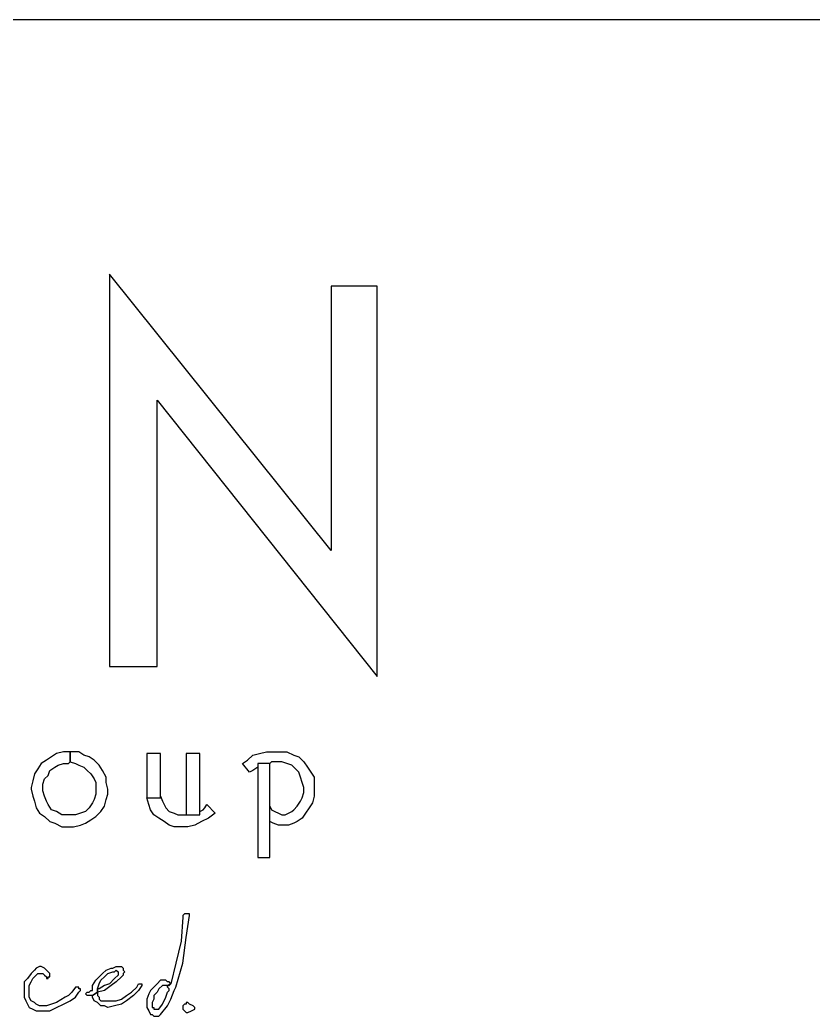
# Model space of a CAD drawing. Header units: metres. Extents: x 14 to 601, y -779 to -12.
# Drawn here: x 227.6 to 283.4, y -82.4 to -12.3 of the extents above; entities that cross this region are included whole.
import ezdxf

# ---------------------------------------------------------------- set-up
doc = ezdxf.new("R2010")
doc.units = ezdxf.units.M

msp = doc.modelspace()

# ---------------------------------------------------------------- linework, layer by layer
for p, q in [((573.76, -12.32), (40.72, -12.32)), ((249.52, -49.64), (233.92, -30.2)), ((233.92, -30.2), (233.92, -57.8)), ((252.76, -31.04), (249.52, -31.04)), ((249.52, -31.04), (249.52, -49.64)), ((252.76, -58.52), (252.76, -31.04)), ((237.28, -39.08), (252.76, -58.52)), ((237.28, -57.8), (237.28, -39.08)), ((233.92, -57.8), (237.28, -57.8)), ((229.48, -64.4), (229.12, -64.64)), ((229.84, -64.16), (229.48, -64.4)), ((230.2, -63.92), (229.84, -64.16)), ((230.68, -63.8), (230.2, -63.92)), ((231.16, -63.8), (230.68, -63.8)), ((231.28, -63.8), (231.16, -63.8)), ((231.16, -63.8), (231.16, -64.52)), ((231.16, -64.52), (231.16, -63.8)), ((231.76, -63.8), (231.28, -63.8)), ((232.12, -64.04), (231.76, -63.8)), ((232.48, -64.16), (232.12, -64.04)), ((232.84, -64.4), (232.48, -64.16)), ((233.2, -64.76), (232.84, -64.4)), ((237.52, -63.92), (236.56, -63.92)), ((236.56, -63.92), (236.56, -67.04)), ((237.52, -67.04), (237.52, -63.92)), ((240.28, -63.92), (239.32, -63.92)), ((239.32, -63.92), (239.32, -68.24)), ((240.28, -68.24), (240.28, -63.92)), ((243.28, -64.64), (243.64, -64.4)), ((243.64, -64.4), (244, -64.04)), ((244, -64.04), (244.48, -63.92)), ((244.48, -63.92), (244.96, -63.8)), ((244.96, -63.8), (245.44, -63.8)), ((245.44, -63.8), (245.56, -63.8)), ((245.56, -63.8), (246.04, -63.8)), ((246.04, -63.8), (246.4, -63.8)), ((246.4, -63.8), (246.88, -64.04)), ((246.88, -64.04), (247.24, -64.16)), ((247.24, -64.16), (247.6, -64.52)), ((228.88, -65), (228.64, -65.36)), ((229.12, -64.64), (228.88, -65)), ((229.6, -65.48), (229.72, -65.12)), ((229.72, -65.12), (230.08, -64.88)), ((230.08, -64.88), (230.32, -64.76)), ((230.32, -64.76), (230.68, -64.64)), ((230.68, -64.64), (231.04, -64.64)), ((231.04, -64.64), (231.16, -64.52)), ((231.16, -64.52), (231.52, -64.64)), ((231.52, -64.64), (231.76, -64.76)), ((231.76, -64.76), (232.12, -64.88)), ((232.12, -64.88), (232.36, -65.12)), ((232.36, -65.12), (232.6, -65.36)), ((233.44, -65.12), (233.2, -64.76)), ((233.68, -65.6), (233.44, -65.12)), ((243.76, -65.24), (243.28, -64.64)), ((244, -65.12), (243.76, -65.24)), ((244.36, -64.88), (244, -65.12)), ((245.2, -64.64), (244.36, -64.64)), ((244.36, -64.64), (244.36, -71.24)), ((245.2, -64.64), (244.36, -64.64)), ((244.36, -64.64), (244.36, -64.88)), ((245.32, -64.52), (245.2, -64.64)), ((245.2, -71.24), (245.2, -64.64)), ((245.68, -64.52), (245.32, -64.52)), ((246.04, -64.52), (245.68, -64.52)), ((246.4, -64.64), (246.04, -64.52)), ((246.76, -64.76), (246.4, -64.64)), ((247, -65), (246.76, -64.76)), ((247.24, -65.24), (247, -65)), ((247.6, -64.52), (247.84, -64.88)), ((247.84, -64.88), (248.08, -65.24)), ((228.52, -65.84), (228.4, -66.32)), ((228.64, -65.36), (228.52, -65.84)), ((229.24, -66.08), (229.36, -65.72)), ((229.36, -65.72), (229.6, -65.48)), ((232.6, -65.36), (232.84, -65.72)), ((232.84, -65.72), (232.96, -65.96)), ((233.68, -65.96), (233.68, -65.6)), ((247.36, -65.6), (247.24, -65.24)), ((247.48, -65.96), (247.36, -65.6)), ((248.08, -65.24), (248.32, -65.6)), ((248.32, -65.6), (248.32, -66.08)), ((228.4, -66.32), (228.4, -66.44)), ((228.4, -66.44), (228.52, -66.92)), ((229.24, -66.44), (229.24, -66.08)), ((229.24, -66.56), (229.24, -66.44)), ((229.36, -66.92), (229.24, -66.56)), ((232.96, -65.96), (232.96, -66.32)), ((232.96, -66.32), (232.96, -66.44)), ((232.96, -66.44), (232.96, -66.8)), ((233.8, -66.44), (233.68, -65.96)), ((233.8, -66.8), (233.8, -66.44)), ((247.6, -66.32), (247.48, -65.96)), ((247.6, -66.68), (247.6, -66.32)), ((248.32, -66.08), (248.32, -66.56)), ((248.32, -66.56), (248.32, -66.92)), ((228.52, -66.92), (228.64, -67.28)), ((229.48, -67.28), (229.36, -66.92)), ((232.84, -67.16), (232.72, -67.4)), ((232.96, -66.8), (232.84, -67.16)), ((233.56, -67.64), (233.68, -67.16)), ((233.68, -67.16), (233.8, -66.8)), ((236.56, -67.04), (237.52, -67.04)), ((236.68, -67.52), (236.56, -67.04)), ((236.56, -67.04), (237.52, -67.04)), ((237.52, -66.92), (237.64, -67.28)), ((237.52, -67.04), (237.52, -66.92)), ((247.36, -67.28), (247.48, -67.04)), ((247.48, -67.04), (247.6, -66.68)), ((248.32, -66.92), (248.2, -67.4)), ((228.64, -67.28), (228.76, -67.76)), ((228.76, -67.76), (229, -68.12)), ((229.6, -67.52), (229.48, -67.28)), ((229.84, -67.88), (229.6, -67.52)), ((230.2, -68), (229.84, -67.88)), ((232.48, -67.76), (232.24, -68)), ((232.72, -67.4), (232.48, -67.76)), ((233.32, -68), (233.56, -67.64)), ((236.8, -67.88), (236.68, -67.52)), ((237.04, -68.24), (236.8, -67.88)), ((237.64, -67.28), (237.76, -67.52)), ((237.76, -67.52), (237.88, -67.76)), ((237.88, -67.76), (238.12, -68)), ((240.28, -68), (240.52, -67.88)), ((240.52, -67.88), (240.64, -67.76)), ((240.64, -67.76), (240.76, -67.52)), ((240.76, -67.52), (241.36, -68.12)), ((245.2, -68.72), (245.2, -67.64)), ((245.2, -67.64), (245.32, -67.88)), ((245.32, -67.88), (245.56, -68)), ((246.76, -68), (246.88, -67.88)), ((246.88, -67.88), (247.12, -67.64)), ((247.12, -67.64), (247.36, -67.28)), ((247.96, -67.76), (247.72, -68.12)), ((248.2, -67.4), (247.96, -67.76)), ((229, -68.12), (229.36, -68.36)), ((229.36, -68.36), (229.72, -68.72)), ((230.56, -68.24), (230.2, -68)), ((230.8, -68.24), (230.56, -68.24)), ((231.16, -68.24), (230.8, -68.24)), ((231.52, -68.24), (231.16, -68.24)), ((231.88, -68.12), (231.52, -68.24)), ((232.24, -68), (231.88, -68.12)), ((232.24, -68.84), (232.6, -68.6)), ((232.6, -68.6), (232.96, -68.36)), ((232.96, -68.36), (233.32, -68)), ((237.4, -68.48), (237.04, -68.24)), ((237.76, -68.72), (237.4, -68.48)), ((238.12, -68), (238.48, -68.12)), ((238.48, -68.12), (238.72, -68.24)), ((238.72, -68.24), (239.08, -68.24)), ((239.08, -68.24), (239.32, -68.24)), ((239.32, -68.24), (240.28, -68.24)), ((239.32, -68.24), (240.28, -68.24)), ((240.28, -68.24), (240.28, -68)), ((240.88, -68.48), (240.4, -68.72)), ((241.36, -68.12), (240.88, -68.48)), ((245.56, -68), (245.8, -68.12)), ((245.8, -68.12), (246.04, -68.24)), ((246.04, -68.24), (246.28, -68.24)), ((246.28, -68.24), (246.52, -68.12)), ((246.52, -68.12), (246.76, -68)), ((247.48, -68.48), (247.12, -68.72)), ((247.72, -68.12), (247.48, -68.48)), ((229.72, -68.72), (230.08, -68.84)), ((230.08, -68.84), (230.56, -69.08)), ((230.56, -69.08), (230.92, -69.08)), ((230.92, -69.08), (231.4, -69.08)), ((231.4, -69.08), (231.88, -68.96)), ((231.88, -68.96), (232.24, -68.84)), ((238.12, -68.96), (237.76, -68.72)), ((238.48, -69.08), (238.12, -68.96)), ((238.96, -69.08), (238.48, -69.08)), ((239.44, -69.08), (238.96, -69.08)), ((239.92, -68.96), (239.44, -69.08)), ((240.4, -68.72), (239.92, -68.96)), ((245.44, -68.84), (245.2, -68.72)), ((245.8, -68.96), (245.44, -68.84)), ((246.16, -68.96), (245.8, -68.96)), ((246.52, -68.96), (246.16, -68.96)), ((246.88, -68.84), (246.52, -68.96)), ((247.12, -68.72), (246.88, -68.84)), ((244.36, -71.24), (245.2, -71.24)), ((239.08, -75.44), (238.96, -77.12)), ((239.2, -75.2), (239.08, -75.32)), ((239.08, -75.32), (239.08, -75.44)), ((239.32, -75.2), (239.2, -75.2)), ((239.44, -75.2), (239.32, -75.2)), ((239.32, -76.88), (239.56, -75.32)), ((239.56, -75.2), (239.44, -75.2)), ((239.56, -75.32), (239.56, -75.2)), ((239.08, -78.68), (239.32, -76.88)), ((238.96, -77.12), (238.6, -78.68)), ((228.64, -79.16), (228.4, -79.4)), ((228.76, -79.04), (228.64, -79.16)), ((229, -78.92), (228.76, -79.04)), ((229.12, -78.92), (229, -78.92)), ((229.36, -79.04), (229.12, -78.92)), ((229.48, -79.16), (229.36, -79.04)), ((229.6, -79.28), (229.48, -79.16)), ((233.44, -79.4), (233.68, -79.16)), ((233.68, -79.16), (234.04, -79.04)), ((234.04, -79.04), (234.16, -79.04)), ((234.16, -79.04), (234.4, -78.92)), ((234.28, -79.28), (234.4, -79.16)), ((234.4, -78.92), (234.52, -78.92)), ((234.4, -79.16), (234.52, -79.28)), ((234.52, -78.92), (234.76, -78.92)), ((234.76, -78.92), (234.88, -79.04)), ((234.88, -79.04), (234.88, -79.16)), ((234.88, -79.16), (235, -79.28)), ((238.6, -78.68), (238.24, -80.12)), ((238.6, -80.36), (239.08, -78.68)), ((228.16, -79.76), (227.92, -80)), ((228.4, -79.4), (228.16, -79.76)), ((228.4, -80), (228.52, -79.76)), ((228.52, -79.76), (228.76, -79.52)), ((228.76, -79.52), (228.88, -79.4)), ((228.88, -79.4), (229, -79.4)), ((229, -79.4), (229.12, -79.4)), ((229.12, -79.4), (229.24, -79.4)), ((229.24, -79.4), (229.36, -79.52)), ((229.36, -79.52), (229.48, -79.64)), ((229.48, -79.64), (229.48, -79.76)), ((229.48, -79.76), (229.6, -79.76)), ((229.72, -79.4), (229.6, -79.28)), ((229.6, -79.76), (229.6, -79.64)), ((229.6, -79.64), (229.72, -79.64)), ((229.72, -79.52), (229.72, -79.4)), ((229.72, -79.64), (229.72, -79.52)), ((232.72, -80.24), (232.96, -79.88)), ((232.96, -79.88), (233.2, -79.64)), ((233.2, -79.64), (233.44, -79.4)), ((233.2, -80.12), (233.32, -79.88)), ((233.32, -79.88), (233.56, -79.64)), ((233.56, -79.64), (233.8, -79.4)), ((233.8, -79.4), (234.16, -79.28)), ((234.28, -79.76), (233.92, -80.12)), ((234.16, -79.28), (234.28, -79.28)), ((234.52, -79.52), (234.28, -79.76)), ((234.76, -79.64), (234.4, -80)), ((234.52, -79.28), (234.52, -79.4)), ((234.52, -79.4), (234.52, -79.52)), ((234.88, -79.52), (234.76, -79.64)), ((235, -79.28), (234.88, -79.4)), ((234.88, -79.4), (234.88, -79.52)), ((237.52, -79.88), (237.28, -80.12)), ((237.64, -79.88), (237.52, -79.88)), ((237.88, -79.88), (237.64, -79.88)), ((238, -80), (237.88, -79.88)), ((227.92, -80), (227.92, -80.48)), ((227.92, -80.48), (227.92, -80.84)), ((228.28, -80.24), (228.4, -80)), ((228.28, -80.6), (228.28, -80.24)), ((231.52, -80.36), (231.28, -80.72)), ((231.64, -80.36), (231.52, -80.36)), ((231.76, -80.36), (231.64, -80.36)), ((231.76, -80.48), (231.76, -80.36)), ((231.88, -80.48), (231.76, -80.48)), ((231.88, -80.6), (231.88, -80.48)), ((232.72, -80.6), (232.72, -80.24)), ((233.08, -80.48), (233.2, -80.12)), ((233.08, -80.72), (233.08, -80.48)), ((233.08, -80.48), (233.08, -80.72)), ((233.2, -80.48), (233.08, -80.48)), ((233.56, -80.24), (233.2, -80.48)), ((233.92, -80.12), (233.56, -80.24)), ((234.04, -80.24), (233.56, -80.6)), ((234.4, -80), (234.04, -80.24)), ((235.48, -80.72), (235.84, -80.36)), ((235.84, -80.36), (235.96, -80.12)), ((235.96, -80.12), (236.08, -80.12)), ((236.2, -80.24), (235.96, -80.6)), ((236.08, -80.12), (236.2, -80.12)), ((236.2, -80.12), (236.2, -80.24)), ((237.04, -80.36), (236.8, -80.6)), ((237.28, -80.12), (237.04, -80.36)), ((237.4, -80.48), (237.28, -80.72)), ((237.64, -80.24), (237.4, -80.48)), ((237.76, -80.24), (237.64, -80.24)), ((237.88, -80.24), (237.76, -80.24)), ((238, -80.24), (237.88, -80.24)), ((238.12, -80), (238, -80)), ((238.24, -80.12), (238, -80.24)), ((238, -80.24), (238.24, -80.12)), ((238.24, -80.12), (238, -80.24)), ((238, -80.36), (238, -80.24)), ((238, -80.24), (238.12, -80.24)), ((238.12, -80.48), (238, -80.36)), ((238.24, -80.12), (238.12, -80)), ((238.12, -80.24), (238.24, -80.12)), ((238.12, -80.6), (238.12, -80.48)), ((238.48, -80.6), (238.6, -80.36)), ((227.92, -80.84), (227.92, -81.08)), ((227.92, -81.08), (228.04, -81.32)), ((228.28, -80.84), (228.28, -80.6)), ((228.28, -81.08), (228.28, -80.84)), ((228.4, -81.32), (228.28, -81.08)), ((230.8, -81.08), (230.2, -81.44)), ((231.04, -80.96), (230.8, -81.08)), ((231.28, -80.72), (231.04, -80.96)), ((231.16, -81.32), (231.52, -81.08)), ((231.52, -81.08), (231.76, -80.72)), ((231.76, -80.72), (231.88, -80.6)), ((232.24, -80.84), (232.36, -80.72)), ((232.36, -80.96), (232.24, -80.84)), ((232.36, -80.72), (232.48, -80.72)), ((232.48, -80.96), (232.36, -80.96)), ((232.48, -80.72), (232.6, -80.6)), ((232.6, -80.96), (232.48, -80.96)), ((232.6, -80.6), (232.72, -80.6)), ((232.72, -80.96), (232.6, -80.96)), ((232.72, -80.96), (233.08, -80.72)), ((233.08, -80.72), (232.72, -80.96)), ((232.72, -81.08), (232.72, -80.96)), ((232.84, -81.32), (232.72, -81.08)), ((233.56, -80.6), (233.08, -80.72)), ((233.08, -80.72), (233.08, -80.96)), ((233.08, -80.96), (233.2, -81.08)), ((233.2, -81.08), (233.2, -81.2)), ((233.2, -81.2), (233.32, -81.32)), ((234.4, -81.32), (234.76, -81.2)), ((234.76, -81.2), (235.12, -80.96)), ((235.12, -80.96), (235.48, -80.72)), ((235.6, -80.96), (235.12, -81.32)), ((235.96, -80.6), (235.6, -80.96)), ((236.68, -80.84), (236.56, -81.2)), ((236.56, -81.2), (236.56, -81.44)), ((236.8, -80.6), (236.68, -80.84)), ((237.04, -81.2), (236.92, -81.44)), ((237.28, -80.72), (237.04, -80.96)), ((237.04, -80.96), (237.04, -81.2)), ((237.64, -81.56), (237.88, -81.08)), ((237.88, -81.08), (238, -80.72)), ((238, -80.72), (238.12, -80.6)), ((238, -81.68), (238.24, -81.2)), ((238.24, -81.2), (238.48, -80.6)), ((228.04, -81.32), (228.16, -81.56)), ((228.16, -81.56), (228.28, -81.8)), ((228.28, -81.8), (228.52, -81.92)), ((228.64, -81.44), (228.4, -81.32)), ((228.52, -81.92), (228.76, -82.04)), ((228.76, -81.56), (228.64, -81.44)), ((229, -81.68), (228.76, -81.56)), ((229.24, -81.68), (229, -81.68)), ((229.48, -81.68), (229.24, -81.68)), ((230.2, -81.44), (229.48, -81.68)), ((229.72, -82.04), (230.2, -81.8)), ((230.2, -81.8), (230.68, -81.56)), ((230.68, -81.56), (230.92, -81.44)), ((230.92, -81.44), (231.16, -81.32)), ((233.08, -81.44), (232.84, -81.32)), ((233.32, -81.68), (233.08, -81.44)), ((233.32, -81.32), (233.56, -81.32)), ((233.56, -81.68), (233.32, -81.68)), ((233.56, -81.32), (233.92, -81.32)), ((233.8, -81.8), (233.56, -81.68)), ((234.28, -81.68), (233.8, -81.8)), ((233.92, -81.32), (234.4, -81.32)), ((234.76, -81.56), (234.28, -81.68)), ((235.12, -81.32), (234.76, -81.56)), ((236.56, -81.44), (236.56, -81.8)), ((236.56, -81.8), (236.68, -82.04)), ((236.92, -81.44), (236.92, -81.68)), ((236.92, -81.68), (236.92, -81.8)), ((236.92, -81.8), (237.04, -81.8)), ((237.04, -81.8), (237.04, -81.92)), ((237.04, -81.92), (237.16, -81.92)), ((237.16, -81.92), (237.28, -81.92)), ((237.28, -81.92), (237.4, -81.92)), ((237.4, -81.92), (237.64, -81.56)), ((237.52, -82.28), (238, -81.68)), ((239.2, -81.56), (239.08, -81.68)), ((239.08, -81.68), (239.08, -81.8)), ((239.08, -81.8), (239.08, -81.92)), ((239.08, -81.92), (239.2, -82.04)), ((239.32, -81.56), (239.2, -81.56)), ((239.44, -81.44), (239.32, -81.44)), ((239.32, -81.44), (239.32, -81.56)), ((239.56, -81.56), (239.44, -81.44)), ((239.8, -81.68), (239.56, -81.56)), ((239.68, -82.04), (239.92, -81.92)), ((239.92, -81.8), (239.8, -81.68)), ((239.92, -81.92), (239.92, -81.8)), ((228.76, -82.04), (229, -82.04)), ((229, -82.04), (229.12, -82.04)), ((229.12, -82.04), (229.72, -82.04)), ((236.68, -82.04), (236.8, -82.28)), ((236.8, -82.28), (236.92, -82.28)), ((236.92, -82.28), (237.04, -82.4)), ((237.04, -82.4), (237.28, -82.4)), ((237.28, -82.4), (237.4, -82.4)), ((237.4, -82.4), (237.52, -82.28)), ((239.2, -82.04), (239.32, -82.16)), ((239.32, -82.16), (239.44, -82.16)), ((239.44, -82.16), (239.68, -82.04))]:
    msp.add_line(p, q)

doc.saveas('drawing.dxf')
